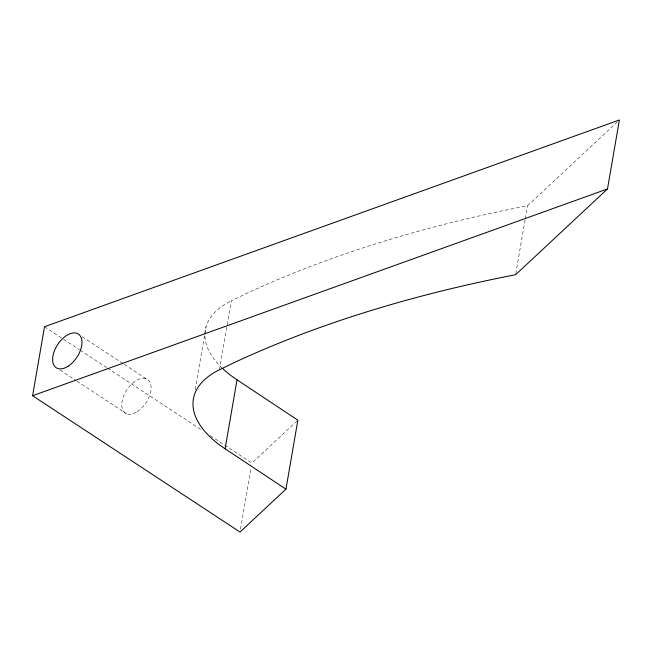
<?xml version="1.0" encoding="UTF-8"?>
<svg xmlns="http://www.w3.org/2000/svg" width="652" height="652" viewBox="0 0 652 652"><rect width="100%" height="100%" fill="white"/><g stroke="black" fill="none" stroke-linecap="round" stroke-linejoin="round"><path stroke-width="0.49" stroke-dasharray="3.26 2.44" d="M195.225 389.537L206.105 326.562M219.455 369.782L231.37 300.808L244.655 294.321A1272.924 632.611 9.8 0 1 527.533 205.739L618.658 120.661M240.531 529.033L251.061 468.054M515.789 273.718L525.113 219.732M525.284 218.738L527.533 205.739M297.116 420.866L251.925 463.059L224.728 445.177M82.128 336.701L123.44 363.857M124.279 364.411L146.203 378.812M44.515 326.75L79.365 349.651M80.212 350.214L106.569 367.532M107.417 368.087L201.778 430.1M210.278 435.683L223.872 444.623M60.066 370.075L76.088 380.605M76.928 381.159L126.675 413.849M222.43 368.372A117.547 58.419 9.8 0 1 204.891 335.144M204.899 334.166A117.547 58.419 9.8 0 1 231.37 300.808M137.279 411.648A20.163 11.524 -56.7 0 0 148.705 380.483A20.163 11.524 -56.7 0 0 123.326 396.864A20.163 11.524 -56.7 0 0 137.279 411.648"/><path stroke-width="0.98" d="M32.6 395.723L44.515 326.75L619.4 119.968L607.485 188.941L515.618 274.712A1272.924 632.611 9.8 0 0 232.74 363.294L219.455 369.782A117.547 58.419 9.8 0 0 225.111 448.804L285.951 489.147L240.009 532.032L32.6 395.723L607.485 188.941M225.111 448.804L237.026 379.831A117.547 58.419 9.8 0 1 222.43 368.372M285.951 489.147L297.858 420.173L237.026 379.831M68.142 366.212A20.163 11.524 -56.7 0 0 79.568 335.046A20.163 11.524 -56.7 0 0 54.189 351.428A20.163 11.524 -56.7 0 0 68.142 366.212"/></g></svg>
